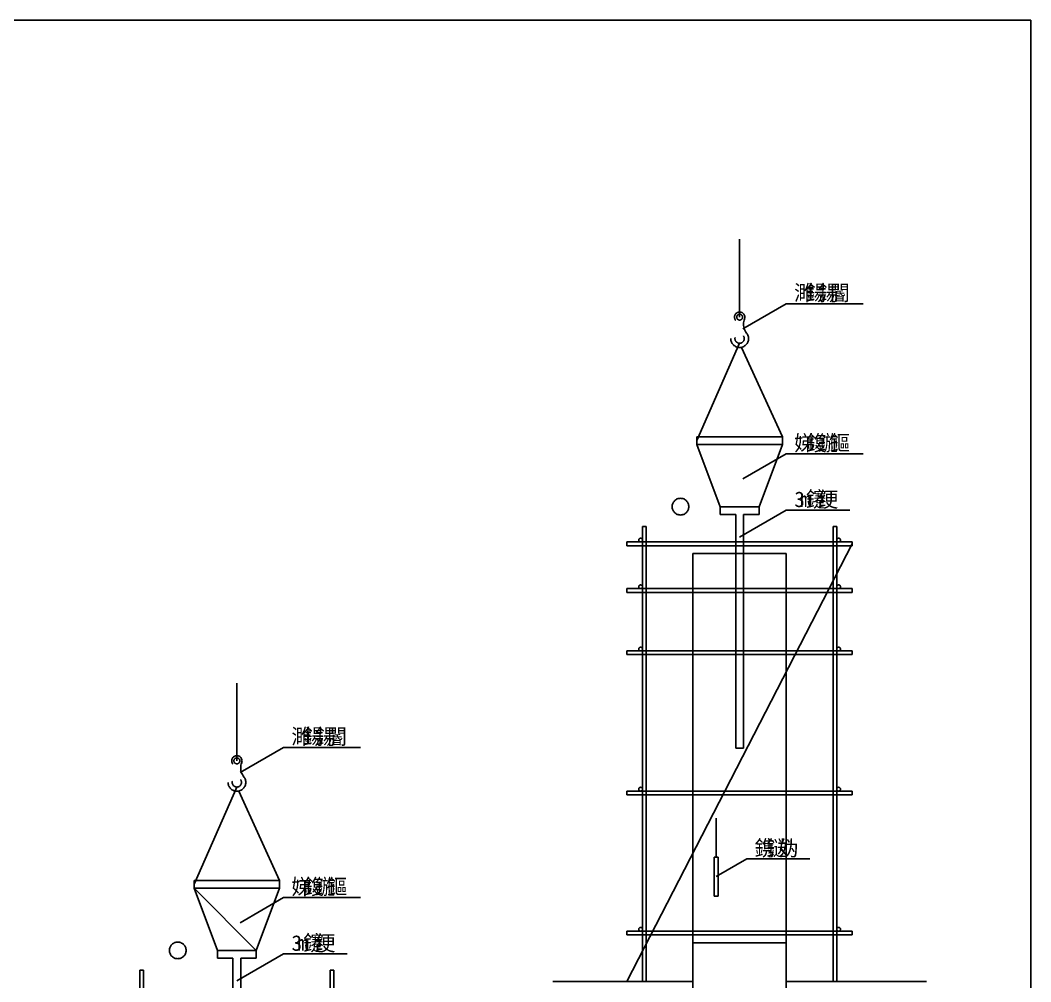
# Model space of a CAD drawing. Header units: metres. Extents: x 0 to 420, y 0 to 297.
# Drawn here: x 277.1 to 420, y 161.1 to 297 of the extents above; entities that cross this region are included whole.
import ezdxf

# ---------------------------------------------------------------- set-up
doc = ezdxf.new("R2010")
doc.units = ezdxf.units.M
doc.layers.add(' ', color=7, linetype='Continuous')

msp = doc.modelspace()

# ---------------------------------------------------------------- linework, layer by layer
at = {"layer": ' '}
for p, q in [((378.84, 266), (378.84, 255)), ((385.44, 256.9), (379.29, 253.34)), ((385.44, 256.9), (396.3, 256.9)), ((372.79, 237.55), (378.84, 251.3)), ((379.1, 250.73), (384.89, 238.1)), ((372.79, 238.1), (372.79, 237)), ((372.79, 238.1), (384.89, 238.1)), ((384.89, 238.1), (384.89, 237)), ((372.79, 237), (384.89, 237)), ((372.79, 237), (376.09, 228.19)), ((384.89, 237), (381.59, 228.19)), ((385.44, 235.67), (379.29, 232.12)), ((385.44, 235.67), (396.3, 235.67)), ((376.09, 228.19), (381.59, 228.19)), ((376.09, 228.19), (376.09, 227.09)), ((385.44, 227.71), (378.84, 223.89)), ((381.59, 228.19), (381.59, 227.09)), ((385.44, 227.71), (394.42, 227.71)), ((376.09, 227.09), (378.29, 227.09)), ((378.29, 194.08), (378.29, 227.09)), ((379.39, 194.08), (379.39, 227.09)), ((379.39, 227.09), (381.59, 227.09)), ((365.11, 161.07), (365.11, 225.42)), ((365.11, 225.42), (365.63, 225.42)), ((365.63, 161.07), (365.63, 225.42)), ((392.04, 161.07), (392.04, 225.42)), ((392.04, 225.42), (392.57, 225.42)), ((392.57, 161.07), (392.57, 225.42)), ((362.9, 223.22), (394.77, 223.22)), ((362.9, 222.69), (362.9, 223.22)), ((394.77, 222.96), (362.9, 161.07)), ((394.77, 222.69), (394.77, 223.22)), ((362.9, 222.69), (394.77, 222.69)), ((372.24, 161.07), (372.24, 221.59)), ((372.24, 221.59), (385.44, 221.59)), ((385.44, 161.07), (385.44, 221.59)), ((362.9, 216.62), (394.77, 216.62)), ((362.9, 216.09), (362.9, 216.62)), ((362.9, 216.09), (394.77, 216.09)), ((394.77, 216.09), (394.77, 216.62)), ((362.9, 207.81), (394.77, 207.81)), ((362.9, 207.29), (362.9, 207.81)), ((362.9, 207.29), (394.77, 207.29)), ((394.77, 207.29), (394.77, 207.81)), ((307.76, 203.28), (307.76, 192.28)), ((314.37, 194.18), (308.21, 190.62)), ((314.37, 194.18), (325.22, 194.18)), ((378.29, 194.08), (379.39, 194.08)), ((301.71, 174.83), (307.76, 188.58)), ((308.02, 188.01), (313.81, 175.38)), ((362.9, 188.01), (394.77, 188.01)), ((362.9, 187.48), (362.9, 188.01)), ((362.9, 187.48), (394.77, 187.48)), ((394.77, 187.48), (394.77, 188.01)), ((375.54, 184.18), (375.54, 178.68)), ((375.26, 173.17), (375.26, 178.68)), ((375.26, 178.68), (375.81, 178.68)), ((375.81, 173.17), (375.81, 178.68)), ((379.84, 178.41), (375.54, 175.92)), ((379.84, 178.41), (388.78, 178.41)), ((301.71, 175.38), (313.81, 175.38)), ((301.71, 175.38), (301.71, 174.28)), ((313.81, 175.38), (313.81, 174.28)), ((301.71, 174.28), (310.51, 165.47)), ((301.71, 174.28), (305.01, 165.47)), ((301.71, 174.28), (313.81, 174.28)), ((314.37, 172.95), (308.21, 169.4)), ((313.81, 174.28), (310.51, 165.47)), ((314.37, 172.95), (325.22, 172.95)), ((375.26, 173.17), (375.81, 173.17)), ((362.9, 168.2), (394.77, 168.2)), ((362.9, 167.67), (362.9, 168.2)), ((362.9, 167.67), (394.77, 167.67)), ((394.77, 167.67), (394.77, 168.2)), ((372.24, 98.35), (372.24, 166.57)), ((372.24, 166.57), (385.44, 166.57)), ((385.44, 98.35), (385.44, 166.57)), ((305.01, 165.47), (310.51, 165.47)), ((305.01, 165.47), (305.01, 164.37)), ((305.01, 164.37), (307.21, 164.37)), ((307.21, 131.36), (307.21, 164.37)), ((314.37, 164.99), (307.76, 161.18)), ((308.31, 131.36), (308.31, 164.37)), ((308.31, 164.37), (310.51, 164.37)), ((310.51, 165.47), (310.51, 164.37)), ((314.37, 164.99), (323.34, 164.99)), ((294.03, 98.35), (294.03, 162.7)), ((294.03, 162.7), (294.56, 162.7)), ((294.56, 98.35), (294.56, 162.7)), ((320.96, 98.35), (320.96, 162.7)), ((320.96, 162.7), (321.49, 162.7)), ((321.49, 98.35), (321.49, 162.7)), ((352.43, 161.07), (372.24, 161.07)), ((405.25, 161.07), (385.44, 161.07))]:
    msp.add_line(p, q, dxfattribs=at)
for points in [[(379.51, 254.73), (379.53, 254.79), (379.55, 254.85), (379.56, 254.93), (379.56, 255), (379.56, 255.07), (379.55, 255.14), (379.53, 255.21), (379.51, 255.27), (379.48, 255.34), (379.44, 255.4), (379.4, 255.46), (379.35, 255.51), (379.3, 255.56), (379.24, 255.6), (379.18, 255.64), (379.12, 255.67), (379.05, 255.69), (378.98, 255.71), (378.91, 255.72), (378.84, 255.72), (378.77, 255.72), (378.7, 255.71), (378.63, 255.69), (378.56, 255.67), (378.5, 255.64), (378.43, 255.6), (378.38, 255.56), (378.32, 255.51), (378.28, 255.46), (378.23, 255.4), (378.2, 255.34), (378.17, 255.27), (378.14, 255.21), (378.13, 255.14), (378.11, 255.07), (378.11, 255), (378.11, 254.93), (378.13, 254.85), (378.14, 254.79), (378.17, 254.72), (378.2, 254.65), (378.23, 254.59), (378.24, 254.58)], [(379.26, 255), (379.25, 255.04), (379.25, 255.08), (379.24, 255.12), (379.22, 255.16), (379.21, 255.19), (379.19, 255.23), (379.16, 255.26), (379.13, 255.29), (379.1, 255.32), (379.07, 255.34), (379.03, 255.37), (379, 255.38), (378.96, 255.4), (378.92, 255.41), (378.88, 255.41), (378.84, 255.41), (378.8, 255.41), (378.76, 255.41), (378.72, 255.4), (378.68, 255.38), (378.64, 255.37), (378.61, 255.34), (378.57, 255.32), (378.54, 255.29), (378.51, 255.26), (378.49, 255.23), (378.47, 255.19), (378.45, 255.16), (378.44, 255.12), (378.43, 255.08), (378.42, 255.04), (378.42, 255), (378.42, 254.96), (378.43, 254.91), (378.44, 254.88), (378.45, 254.84), (378.47, 254.8), (378.49, 254.76), (378.51, 254.73), (378.54, 254.7), (378.57, 254.67), (378.61, 254.65), (378.64, 254.63), (378.68, 254.61), (378.72, 254.6), (378.76, 254.59), (378.8, 254.58), (378.84, 254.58), (378.88, 254.58), (378.92, 254.59), (378.96, 254.6), (379, 254.61), (379.03, 254.63), (379.07, 254.65), (379.1, 254.67), (379.13, 254.7), (379.16, 254.73), (379.19, 254.76), (379.21, 254.8), (379.22, 254.84), (379.24, 254.88), (379.25, 254.91), (379.25, 254.96), (379.26, 255)], [(379.51, 254.73), (379.46, 254.58), (379.41, 254.39), (379.39, 254.2), (379.38, 254), (379.39, 253.8), (379.41, 253.61), (379.46, 253.42), (379.53, 253.23), (379.61, 253.05), (379.72, 252.88), (379.82, 252.74)], [(377.58, 251.96), (377.59, 251.84), (377.61, 251.71), (377.64, 251.6), (377.68, 251.48), (377.73, 251.37), (377.79, 251.26), (377.87, 251.16), (377.95, 251.07), (378.04, 250.99), (378.14, 250.92), (378.25, 250.85), (378.36, 250.8), (378.47, 250.76), (378.59, 250.73), (378.71, 250.71), (378.84, 250.71), (378.96, 250.71), (379.08, 250.73), (379.2, 250.76), (379.32, 250.8), (379.43, 250.85), (379.53, 250.92), (379.63, 250.99), (379.72, 251.07), (379.81, 251.16), (379.88, 251.26), (379.94, 251.37), (380, 251.48), (380.04, 251.6), (380.07, 251.71), (380.09, 251.84), (380.09, 251.96), (380.09, 252.08), (380.07, 252.2), (380.04, 252.32), (380, 252.44), (379.94, 252.55), (379.88, 252.66), (379.82, 252.74)], [(378.19, 252.11), (378.19, 252.09), (378.18, 252.02), (378.18, 251.96), (378.18, 251.89), (378.19, 251.83), (378.21, 251.77), (378.23, 251.71), (378.26, 251.65), (378.29, 251.59), (378.33, 251.54), (378.37, 251.49), (378.42, 251.45), (378.47, 251.41), (378.53, 251.38), (378.58, 251.35), (378.65, 251.33), (378.71, 251.31), (378.77, 251.3), (378.84, 251.3), (378.9, 251.3), (378.97, 251.31), (379.03, 251.33), (379.09, 251.35), (379.15, 251.38), (379.2, 251.41), (379.26, 251.45), (379.3, 251.49), (379.35, 251.54), (379.39, 251.59), (379.42, 251.65), (379.45, 251.71), (379.47, 251.77), (379.49, 251.83), (379.49, 251.89), (379.5, 251.96), (379.49, 252.02), (379.49, 252.09), (379.47, 252.15), (379.45, 252.21), (379.42, 252.27), (379.39, 252.33), (379.37, 252.35)], [(365.11, 223.48), (365.1, 223.51), (365.1, 223.53), (365.09, 223.56), (365.09, 223.58), (365.07, 223.61), (365.06, 223.63), (365.05, 223.65), (365.03, 223.67), (365.01, 223.69), (364.99, 223.7), (364.97, 223.72), (364.94, 223.73), (364.92, 223.74), (364.89, 223.74), (364.87, 223.75), (364.84, 223.75), (364.82, 223.75), (364.79, 223.74), (364.76, 223.74), (364.74, 223.73), (364.72, 223.72), (364.69, 223.7), (364.67, 223.69), (364.65, 223.67), (364.64, 223.65), (364.62, 223.63), (364.61, 223.61), (364.6, 223.58), (364.59, 223.56), (364.58, 223.53), (364.58, 223.51), (364.58, 223.48), (364.58, 223.46), (364.58, 223.43), (364.59, 223.41), (364.6, 223.38), (364.61, 223.36), (364.62, 223.34), (364.64, 223.32), (364.65, 223.3), (364.67, 223.28), (364.69, 223.26), (364.72, 223.25), (364.74, 223.24), (364.76, 223.23), (364.79, 223.22), (364.82, 223.22), (364.84, 223.22), (364.87, 223.22), (364.89, 223.22), (364.92, 223.23), (364.94, 223.24), (364.97, 223.25), (364.99, 223.26), (365.01, 223.28), (365.03, 223.3), (365.05, 223.32), (365.06, 223.34), (365.07, 223.36), (365.09, 223.38), (365.09, 223.41), (365.1, 223.43), (365.1, 223.46), (365.11, 223.48)], [(393.1, 223.48), (393.1, 223.51), (393.09, 223.53), (393.09, 223.56), (393.08, 223.58), (393.07, 223.61), (393.05, 223.63), (393.04, 223.65), (393.02, 223.67), (393, 223.69), (392.98, 223.7), (392.96, 223.72), (392.93, 223.73), (392.91, 223.74), (392.89, 223.74), (392.86, 223.75), (392.83, 223.75), (392.81, 223.75), (392.78, 223.74), (392.76, 223.74), (392.73, 223.73), (392.71, 223.72), (392.69, 223.7), (392.67, 223.69), (392.65, 223.67), (392.63, 223.65), (392.61, 223.63), (392.6, 223.61), (392.59, 223.58), (392.58, 223.56), (392.57, 223.53), (392.57, 223.51), (392.57, 223.48), (392.57, 223.46), (392.57, 223.43), (392.58, 223.41), (392.59, 223.38), (392.6, 223.36), (392.61, 223.34), (392.63, 223.32), (392.65, 223.3), (392.67, 223.28), (392.69, 223.26), (392.71, 223.25), (392.73, 223.24), (392.76, 223.23), (392.78, 223.22), (392.81, 223.22), (392.83, 223.22), (392.86, 223.22), (392.89, 223.22), (392.91, 223.23), (392.93, 223.24), (392.96, 223.25), (392.98, 223.26), (393, 223.28), (393.02, 223.3), (393.04, 223.32), (393.05, 223.34), (393.07, 223.36), (393.08, 223.38), (393.09, 223.41), (393.09, 223.43), (393.1, 223.46), (393.1, 223.48)], [(365.11, 216.88), (365.1, 216.91), (365.1, 216.93), (365.09, 216.96), (365.09, 216.98), (365.07, 217.01), (365.06, 217.03), (365.05, 217.05), (365.03, 217.07), (365.01, 217.09), (364.99, 217.1), (364.97, 217.11), (364.94, 217.13), (364.92, 217.13), (364.89, 217.14), (364.87, 217.14), (364.84, 217.15), (364.82, 217.14), (364.79, 217.14), (364.76, 217.13), (364.74, 217.13), (364.72, 217.11), (364.69, 217.1), (364.67, 217.09), (364.65, 217.07), (364.64, 217.05), (364.62, 217.03), (364.61, 217.01), (364.6, 216.98), (364.59, 216.96), (364.58, 216.93), (364.58, 216.91), (364.58, 216.88), (364.58, 216.86), (364.58, 216.83), (364.59, 216.8), (364.6, 216.78), (364.61, 216.76), (364.62, 216.73), (364.64, 216.71), (364.65, 216.69), (364.67, 216.68), (364.69, 216.66), (364.72, 216.65), (364.74, 216.64), (364.76, 216.63), (364.79, 216.62), (364.82, 216.62), (364.84, 216.62), (364.87, 216.62), (364.89, 216.62), (364.92, 216.63), (364.94, 216.64), (364.97, 216.65), (364.99, 216.66), (365.01, 216.68), (365.03, 216.69), (365.05, 216.71), (365.06, 216.73), (365.07, 216.76), (365.09, 216.78), (365.09, 216.8), (365.1, 216.83), (365.1, 216.86), (365.11, 216.88)], [(393.1, 216.88), (393.1, 216.91), (393.09, 216.93), (393.09, 216.96), (393.08, 216.98), (393.07, 217.01), (393.05, 217.03), (393.04, 217.05), (393.02, 217.07), (393, 217.09), (392.98, 217.1), (392.96, 217.11), (392.93, 217.13), (392.91, 217.13), (392.89, 217.14), (392.86, 217.14), (392.83, 217.15), (392.81, 217.14), (392.78, 217.14), (392.76, 217.13), (392.73, 217.13), (392.71, 217.11), (392.69, 217.1), (392.67, 217.09), (392.65, 217.07), (392.63, 217.05), (392.61, 217.03), (392.6, 217.01), (392.59, 216.98), (392.58, 216.96), (392.57, 216.93), (392.57, 216.91), (392.57, 216.88), (392.57, 216.86), (392.57, 216.83), (392.58, 216.8), (392.59, 216.78), (392.6, 216.76), (392.61, 216.73), (392.63, 216.71), (392.65, 216.69), (392.67, 216.68), (392.69, 216.66), (392.71, 216.65), (392.73, 216.64), (392.76, 216.63), (392.78, 216.62), (392.81, 216.62), (392.83, 216.62), (392.86, 216.62), (392.89, 216.62), (392.91, 216.63), (392.93, 216.64), (392.96, 216.65), (392.98, 216.66), (393, 216.68), (393.02, 216.69), (393.04, 216.71), (393.05, 216.73), (393.07, 216.76), (393.08, 216.78), (393.09, 216.8), (393.09, 216.83), (393.1, 216.86), (393.1, 216.88)], [(365.11, 208.08), (365.1, 208.1), (365.1, 208.13), (365.09, 208.16), (365.09, 208.18), (365.07, 208.2), (365.06, 208.23), (365.05, 208.25), (365.03, 208.27), (365.01, 208.28), (364.99, 208.3), (364.97, 208.31), (364.94, 208.32), (364.92, 208.33), (364.89, 208.34), (364.87, 208.34), (364.84, 208.34), (364.82, 208.34), (364.79, 208.34), (364.76, 208.33), (364.74, 208.32), (364.72, 208.31), (364.69, 208.3), (364.67, 208.28), (364.65, 208.27), (364.64, 208.25), (364.62, 208.23), (364.61, 208.2), (364.6, 208.18), (364.59, 208.16), (364.58, 208.13), (364.58, 208.1), (364.58, 208.08), (364.58, 208.05), (364.58, 208.03), (364.59, 208), (364.6, 207.98), (364.61, 207.95), (364.62, 207.93), (364.64, 207.91), (364.65, 207.89), (364.67, 207.87), (364.69, 207.86), (364.72, 207.85), (364.74, 207.83), (364.76, 207.83), (364.79, 207.82), (364.82, 207.82), (364.84, 207.81), (364.87, 207.82), (364.89, 207.82), (364.92, 207.83), (364.94, 207.83), (364.97, 207.85), (364.99, 207.86), (365.01, 207.87), (365.03, 207.89), (365.05, 207.91), (365.06, 207.93), (365.07, 207.95), (365.09, 207.98), (365.09, 208), (365.1, 208.03), (365.1, 208.05), (365.11, 208.08)], [(393.1, 208.08), (393.1, 208.1), (393.09, 208.13), (393.09, 208.16), (393.08, 208.18), (393.07, 208.2), (393.05, 208.23), (393.04, 208.25), (393.02, 208.27), (393, 208.28), (392.98, 208.3), (392.96, 208.31), (392.93, 208.32), (392.91, 208.33), (392.89, 208.34), (392.86, 208.34), (392.83, 208.34), (392.81, 208.34), (392.78, 208.34), (392.76, 208.33), (392.73, 208.32), (392.71, 208.31), (392.69, 208.3), (392.67, 208.28), (392.65, 208.27), (392.63, 208.25), (392.61, 208.23), (392.6, 208.2), (392.59, 208.18), (392.58, 208.16), (392.57, 208.13), (392.57, 208.1), (392.57, 208.08), (392.57, 208.05), (392.57, 208.03), (392.58, 208), (392.59, 207.98), (392.6, 207.95), (392.61, 207.93), (392.63, 207.91), (392.65, 207.89), (392.67, 207.87), (392.69, 207.86), (392.71, 207.85), (392.73, 207.83), (392.76, 207.83), (392.78, 207.82), (392.81, 207.82), (392.83, 207.81), (392.86, 207.82), (392.89, 207.82), (392.91, 207.83), (392.93, 207.83), (392.96, 207.85), (392.98, 207.86), (393, 207.87), (393.02, 207.89), (393.04, 207.91), (393.05, 207.93), (393.07, 207.95), (393.08, 207.98), (393.09, 208), (393.09, 208.03), (393.1, 208.05), (393.1, 208.08)], [(308.44, 192.01), (308.45, 192.07), (308.47, 192.14), (308.48, 192.21), (308.49, 192.28), (308.48, 192.35), (308.47, 192.42), (308.45, 192.49), (308.43, 192.56), (308.4, 192.62), (308.36, 192.68), (308.32, 192.74), (308.27, 192.79), (308.22, 192.84), (308.16, 192.88), (308.1, 192.92), (308.04, 192.95), (307.97, 192.97), (307.9, 192.99), (307.83, 193), (307.76, 193), (307.69, 193), (307.62, 192.99), (307.55, 192.97), (307.48, 192.95), (307.42, 192.92), (307.36, 192.88), (307.3, 192.84), (307.25, 192.79), (307.2, 192.74), (307.16, 192.68), (307.12, 192.62), (307.09, 192.56), (307.06, 192.49), (307.05, 192.42), (307.04, 192.35), (307.03, 192.28), (307.04, 192.21), (307.05, 192.14), (307.06, 192.07), (307.09, 192), (307.12, 191.94), (307.16, 191.87), (307.17, 191.86)], [(308.18, 192.28), (308.18, 192.32), (308.17, 192.36), (308.16, 192.4), (308.15, 192.44), (308.13, 192.48), (308.11, 192.51), (308.08, 192.54), (308.06, 192.57), (308.02, 192.6), (307.99, 192.63), (307.96, 192.65), (307.92, 192.66), (307.88, 192.68), (307.84, 192.69), (307.8, 192.69), (307.76, 192.7), (307.72, 192.69), (307.68, 192.69), (307.64, 192.68), (307.6, 192.66), (307.56, 192.65), (307.53, 192.63), (307.49, 192.6), (307.46, 192.57), (307.44, 192.54), (307.41, 192.51), (307.39, 192.48), (307.37, 192.44), (307.36, 192.4), (307.35, 192.36), (307.34, 192.32), (307.34, 192.28), (307.34, 192.24), (307.35, 192.2), (307.36, 192.16), (307.37, 192.12), (307.39, 192.08), (307.41, 192.05), (307.44, 192.01), (307.46, 191.98), (307.49, 191.95), (307.53, 191.93), (307.56, 191.91), (307.6, 191.89), (307.64, 191.88), (307.68, 191.87), (307.72, 191.86), (307.76, 191.86), (307.8, 191.86), (307.84, 191.87), (307.88, 191.88), (307.92, 191.89), (307.96, 191.91), (307.99, 191.93), (308.02, 191.95), (308.06, 191.98), (308.08, 192.01), (308.11, 192.05), (308.13, 192.08), (308.15, 192.12), (308.16, 192.16), (308.17, 192.2), (308.18, 192.24), (308.18, 192.28)], [(308.44, 192.01), (308.38, 191.87), (308.34, 191.67), (308.31, 191.48), (308.3, 191.28), (308.31, 191.08), (308.34, 190.89), (308.38, 190.7), (308.45, 190.51), (308.54, 190.33), (308.64, 190.16), (308.74, 190.02)], [(306.51, 189.24), (306.51, 189.12), (306.53, 189), (306.56, 188.88), (306.6, 188.76), (306.65, 188.65), (306.72, 188.54), (306.79, 188.45), (306.87, 188.35), (306.96, 188.27), (307.06, 188.2), (307.17, 188.13), (307.28, 188.08), (307.4, 188.04), (307.51, 188.01), (307.64, 187.99), (307.76, 187.99), (307.88, 187.99), (308, 188.01), (308.12, 188.04), (308.24, 188.08), (308.35, 188.13), (308.46, 188.2), (308.56, 188.27), (308.65, 188.35), (308.73, 188.45), (308.8, 188.54), (308.87, 188.65), (308.92, 188.76), (308.96, 188.88), (308.99, 189), (309.01, 189.12), (309.01, 189.24), (309.01, 189.36), (308.99, 189.49), (308.96, 189.61), (308.92, 189.72), (308.87, 189.83), (308.8, 189.94), (308.74, 190.02)], [(307.12, 189.39), (307.11, 189.37), (307.1, 189.31), (307.1, 189.24), (307.1, 189.18), (307.11, 189.11), (307.13, 189.05), (307.15, 188.99), (307.18, 188.93), (307.21, 188.87), (307.25, 188.82), (307.29, 188.77), (307.34, 188.73), (307.39, 188.69), (307.45, 188.66), (307.51, 188.63), (307.57, 188.61), (307.63, 188.59), (307.69, 188.58), (307.76, 188.58), (307.82, 188.58), (307.89, 188.59), (307.95, 188.61), (308.01, 188.63), (308.07, 188.66), (308.13, 188.69), (308.18, 188.73), (308.23, 188.77), (308.27, 188.82), (308.31, 188.87), (308.34, 188.93), (308.37, 188.99), (308.39, 189.05), (308.41, 189.11), (308.42, 189.18), (308.42, 189.24), (308.42, 189.31), (308.41, 189.37), (308.39, 189.43), (308.37, 189.49), (308.34, 189.55), (308.31, 189.61), (308.29, 189.63)], [(365.11, 188.27), (365.1, 188.3), (365.1, 188.32), (365.09, 188.35), (365.09, 188.37), (365.07, 188.4), (365.06, 188.42), (365.05, 188.44), (365.03, 188.46), (365.01, 188.48), (364.99, 188.49), (364.97, 188.51), (364.94, 188.52), (364.92, 188.53), (364.89, 188.53), (364.87, 188.54), (364.84, 188.54), (364.82, 188.54), (364.79, 188.53), (364.76, 188.53), (364.74, 188.52), (364.72, 188.51), (364.69, 188.49), (364.67, 188.48), (364.65, 188.46), (364.64, 188.44), (364.62, 188.42), (364.61, 188.4), (364.6, 188.37), (364.59, 188.35), (364.58, 188.32), (364.58, 188.3), (364.58, 188.27), (364.58, 188.25), (364.58, 188.22), (364.59, 188.2), (364.6, 188.17), (364.61, 188.15), (364.62, 188.13), (364.64, 188.11), (364.65, 188.09), (364.67, 188.07), (364.69, 188.05), (364.72, 188.04), (364.74, 188.03), (364.76, 188.02), (364.79, 188.01), (364.82, 188.01), (364.84, 188.01), (364.87, 188.01), (364.89, 188.01), (364.92, 188.02), (364.94, 188.03), (364.97, 188.04), (364.99, 188.05), (365.01, 188.07), (365.03, 188.09), (365.05, 188.11), (365.06, 188.13), (365.07, 188.15), (365.09, 188.17), (365.09, 188.2), (365.1, 188.22), (365.1, 188.25), (365.11, 188.27)], [(393.1, 188.27), (393.1, 188.3), (393.09, 188.32), (393.09, 188.35), (393.08, 188.37), (393.07, 188.4), (393.05, 188.42), (393.04, 188.44), (393.02, 188.46), (393, 188.48), (392.98, 188.49), (392.96, 188.51), (392.93, 188.52), (392.91, 188.53), (392.89, 188.53), (392.86, 188.54), (392.83, 188.54), (392.81, 188.54), (392.78, 188.53), (392.76, 188.53), (392.73, 188.52), (392.71, 188.51), (392.69, 188.49), (392.67, 188.48), (392.65, 188.46), (392.63, 188.44), (392.61, 188.42), (392.6, 188.4), (392.59, 188.37), (392.58, 188.35), (392.57, 188.32), (392.57, 188.3), (392.57, 188.27), (392.57, 188.25), (392.57, 188.22), (392.58, 188.2), (392.59, 188.17), (392.6, 188.15), (392.61, 188.13), (392.63, 188.11), (392.65, 188.09), (392.67, 188.07), (392.69, 188.05), (392.71, 188.04), (392.73, 188.03), (392.76, 188.02), (392.78, 188.01), (392.81, 188.01), (392.83, 188.01), (392.86, 188.01), (392.89, 188.01), (392.91, 188.02), (392.93, 188.03), (392.96, 188.04), (392.98, 188.05), (393, 188.07), (393.02, 188.09), (393.04, 188.11), (393.05, 188.13), (393.07, 188.15), (393.08, 188.17), (393.09, 188.2), (393.09, 188.22), (393.1, 188.25), (393.1, 188.27)], [(365.11, 168.47), (365.1, 168.49), (365.1, 168.52), (365.09, 168.54), (365.09, 168.57), (365.07, 168.59), (365.06, 168.61), (365.05, 168.63), (365.03, 168.65), (365.01, 168.67), (364.99, 168.69), (364.97, 168.7), (364.94, 168.71), (364.92, 168.72), (364.89, 168.73), (364.87, 168.73), (364.84, 168.73), (364.82, 168.73), (364.79, 168.73), (364.76, 168.72), (364.74, 168.71), (364.72, 168.7), (364.69, 168.69), (364.67, 168.67), (364.65, 168.65), (364.64, 168.63), (364.62, 168.61), (364.61, 168.59), (364.6, 168.57), (364.59, 168.54), (364.58, 168.52), (364.58, 168.49), (364.58, 168.47), (364.58, 168.44), (364.58, 168.42), (364.59, 168.39), (364.6, 168.37), (364.61, 168.34), (364.62, 168.32), (364.64, 168.3), (364.65, 168.28), (364.67, 168.26), (364.69, 168.25), (364.72, 168.23), (364.74, 168.22), (364.76, 168.21), (364.79, 168.21), (364.82, 168.2), (364.84, 168.2), (364.87, 168.2), (364.89, 168.21), (364.92, 168.21), (364.94, 168.22), (364.97, 168.23), (364.99, 168.25), (365.01, 168.26), (365.03, 168.28), (365.05, 168.3), (365.06, 168.32), (365.07, 168.34), (365.09, 168.37), (365.09, 168.39), (365.1, 168.42), (365.1, 168.44), (365.11, 168.47)], [(393.1, 168.47), (393.1, 168.49), (393.09, 168.52), (393.09, 168.54), (393.08, 168.57), (393.07, 168.59), (393.05, 168.61), (393.04, 168.63), (393.02, 168.65), (393, 168.67), (392.98, 168.69), (392.96, 168.7), (392.93, 168.71), (392.91, 168.72), (392.89, 168.73), (392.86, 168.73), (392.83, 168.73), (392.81, 168.73), (392.78, 168.73), (392.76, 168.72), (392.73, 168.71), (392.71, 168.7), (392.69, 168.69), (392.67, 168.67), (392.65, 168.65), (392.63, 168.63), (392.61, 168.61), (392.6, 168.59), (392.59, 168.57), (392.58, 168.54), (392.57, 168.52), (392.57, 168.49), (392.57, 168.47), (392.57, 168.44), (392.57, 168.42), (392.58, 168.39), (392.59, 168.37), (392.6, 168.34), (392.61, 168.32), (392.63, 168.3), (392.65, 168.28), (392.67, 168.26), (392.69, 168.25), (392.71, 168.23), (392.73, 168.22), (392.76, 168.21), (392.78, 168.21), (392.81, 168.2), (392.83, 168.2), (392.86, 168.2), (392.89, 168.21), (392.91, 168.21), (392.93, 168.22), (392.96, 168.23), (392.98, 168.25), (393, 168.26), (393.02, 168.28), (393.04, 168.3), (393.05, 168.32), (393.07, 168.34), (393.08, 168.37), (393.09, 168.39), (393.09, 168.42), (393.1, 168.44), (393.1, 168.47)]]:
    msp.add_lwpolyline(points, dxfattribs=at)
for p, q in [((420, 296.97), (0, 296.97)), ((420, 0), (420, 296.97))]:
    msp.add_line(p, q)
for points in [[(371.66, 228.21), (371.65, 228.32), (371.63, 228.44), (371.61, 228.55), (371.57, 228.66), (371.52, 228.76), (371.46, 228.86), (371.39, 228.96), (371.31, 229.04), (371.23, 229.12), (371.13, 229.19), (371.03, 229.25), (370.93, 229.3), (370.82, 229.34), (370.71, 229.36), (370.59, 229.38), (370.48, 229.39), (370.36, 229.38), (370.25, 229.36), (370.14, 229.34), (370.03, 229.3), (369.92, 229.25), (369.82, 229.19), (369.73, 229.12), (369.64, 229.04), (369.57, 228.96), (369.5, 228.86), (369.44, 228.76), (369.39, 228.66), (369.35, 228.55), (369.32, 228.44), (369.31, 228.32), (369.3, 228.21), (369.31, 228.09), (369.32, 227.98), (369.35, 227.87), (369.39, 227.76), (369.44, 227.65), (369.5, 227.55), (369.57, 227.46), (369.64, 227.37), (369.73, 227.3), (369.82, 227.23), (369.92, 227.17), (370.03, 227.12), (370.14, 227.08), (370.25, 227.05), (370.36, 227.04), (370.48, 227.03), (370.59, 227.04), (370.71, 227.05), (370.82, 227.08), (370.93, 227.12), (371.03, 227.17), (371.13, 227.23), (371.23, 227.3), (371.31, 227.37), (371.39, 227.46), (371.46, 227.55), (371.52, 227.65), (371.57, 227.76), (371.61, 227.87), (371.63, 227.98), (371.65, 228.09), (371.66, 228.21)], [(300.58, 165.49), (300.57, 165.6), (300.56, 165.72), (300.53, 165.83), (300.49, 165.94), (300.44, 166.04), (300.38, 166.14), (300.31, 166.24), (300.23, 166.32), (300.15, 166.4), (300.05, 166.47), (299.95, 166.53), (299.85, 166.58), (299.74, 166.62), (299.63, 166.65), (299.51, 166.66), (299.4, 166.67), (299.28, 166.66), (299.17, 166.65), (299.06, 166.62), (298.95, 166.58), (298.84, 166.53), (298.74, 166.47), (298.65, 166.4), (298.57, 166.32), (298.49, 166.24), (298.42, 166.14), (298.36, 166.04), (298.31, 165.94), (298.27, 165.83), (298.24, 165.72), (298.23, 165.6), (298.22, 165.49), (298.23, 165.37), (298.24, 165.26), (298.27, 165.15), (298.31, 165.04), (298.36, 164.93), (298.42, 164.83), (298.49, 164.74), (298.57, 164.66), (298.65, 164.58), (298.74, 164.51), (298.84, 164.45), (298.95, 164.4), (299.06, 164.36), (299.17, 164.33), (299.28, 164.32), (299.4, 164.31), (299.51, 164.32), (299.63, 164.33), (299.74, 164.36), (299.85, 164.4), (299.95, 164.45), (300.05, 164.51), (300.15, 164.58), (300.23, 164.66), (300.31, 164.74), (300.38, 164.83), (300.44, 164.93), (300.49, 165.04), (300.53, 165.15), (300.56, 165.26), (300.57, 165.37), (300.58, 165.49)]]:
    msp.add_lwpolyline(points)

# ---------------------------------------------------------------- texts
for s, p in [('濉', (386.56, 257.34)), ('鍚', (388.23, 257.34)), ('鍚', (389.91, 257.34)), ('閽', (391.58, 257.34)), ('娣', (386.56, 236.11)), ('鍑', (388.23, 236.11)), ('鍦', (389.91, 236.11)), ('鏂', (391.58, 236.11)), ('3', (386.56, 228.15)), ('鑳', (388.23, 228.15)), ('绠', (389.91, 228.15)), ('m', (387.4, 228.15)), ('濉', (315.48, 194.62)), ('鍚', (317.16, 194.62)), ('鍚', (318.83, 194.62)), ('閽', (320.5, 194.62)), ('鎸', (380.96, 178.85)), ('鎹', (382.63, 178.85)), ('妫', (384.31, 178.85)), ('娣', (315.48, 173.39)), ('鍑', (317.16, 173.39)), ('鍦', (318.83, 173.39)), ('鏂', (320.5, 173.39)), ('3', (315.48, 165.43)), ('鑳', (317.16, 165.43)), ('绠', (318.83, 165.43)), ('m', (316.32, 165.43))]:
    msp.add_text(s, height=2.2, dxfattribs=at).set_placement(p)

doc.saveas('drawing.dxf')
